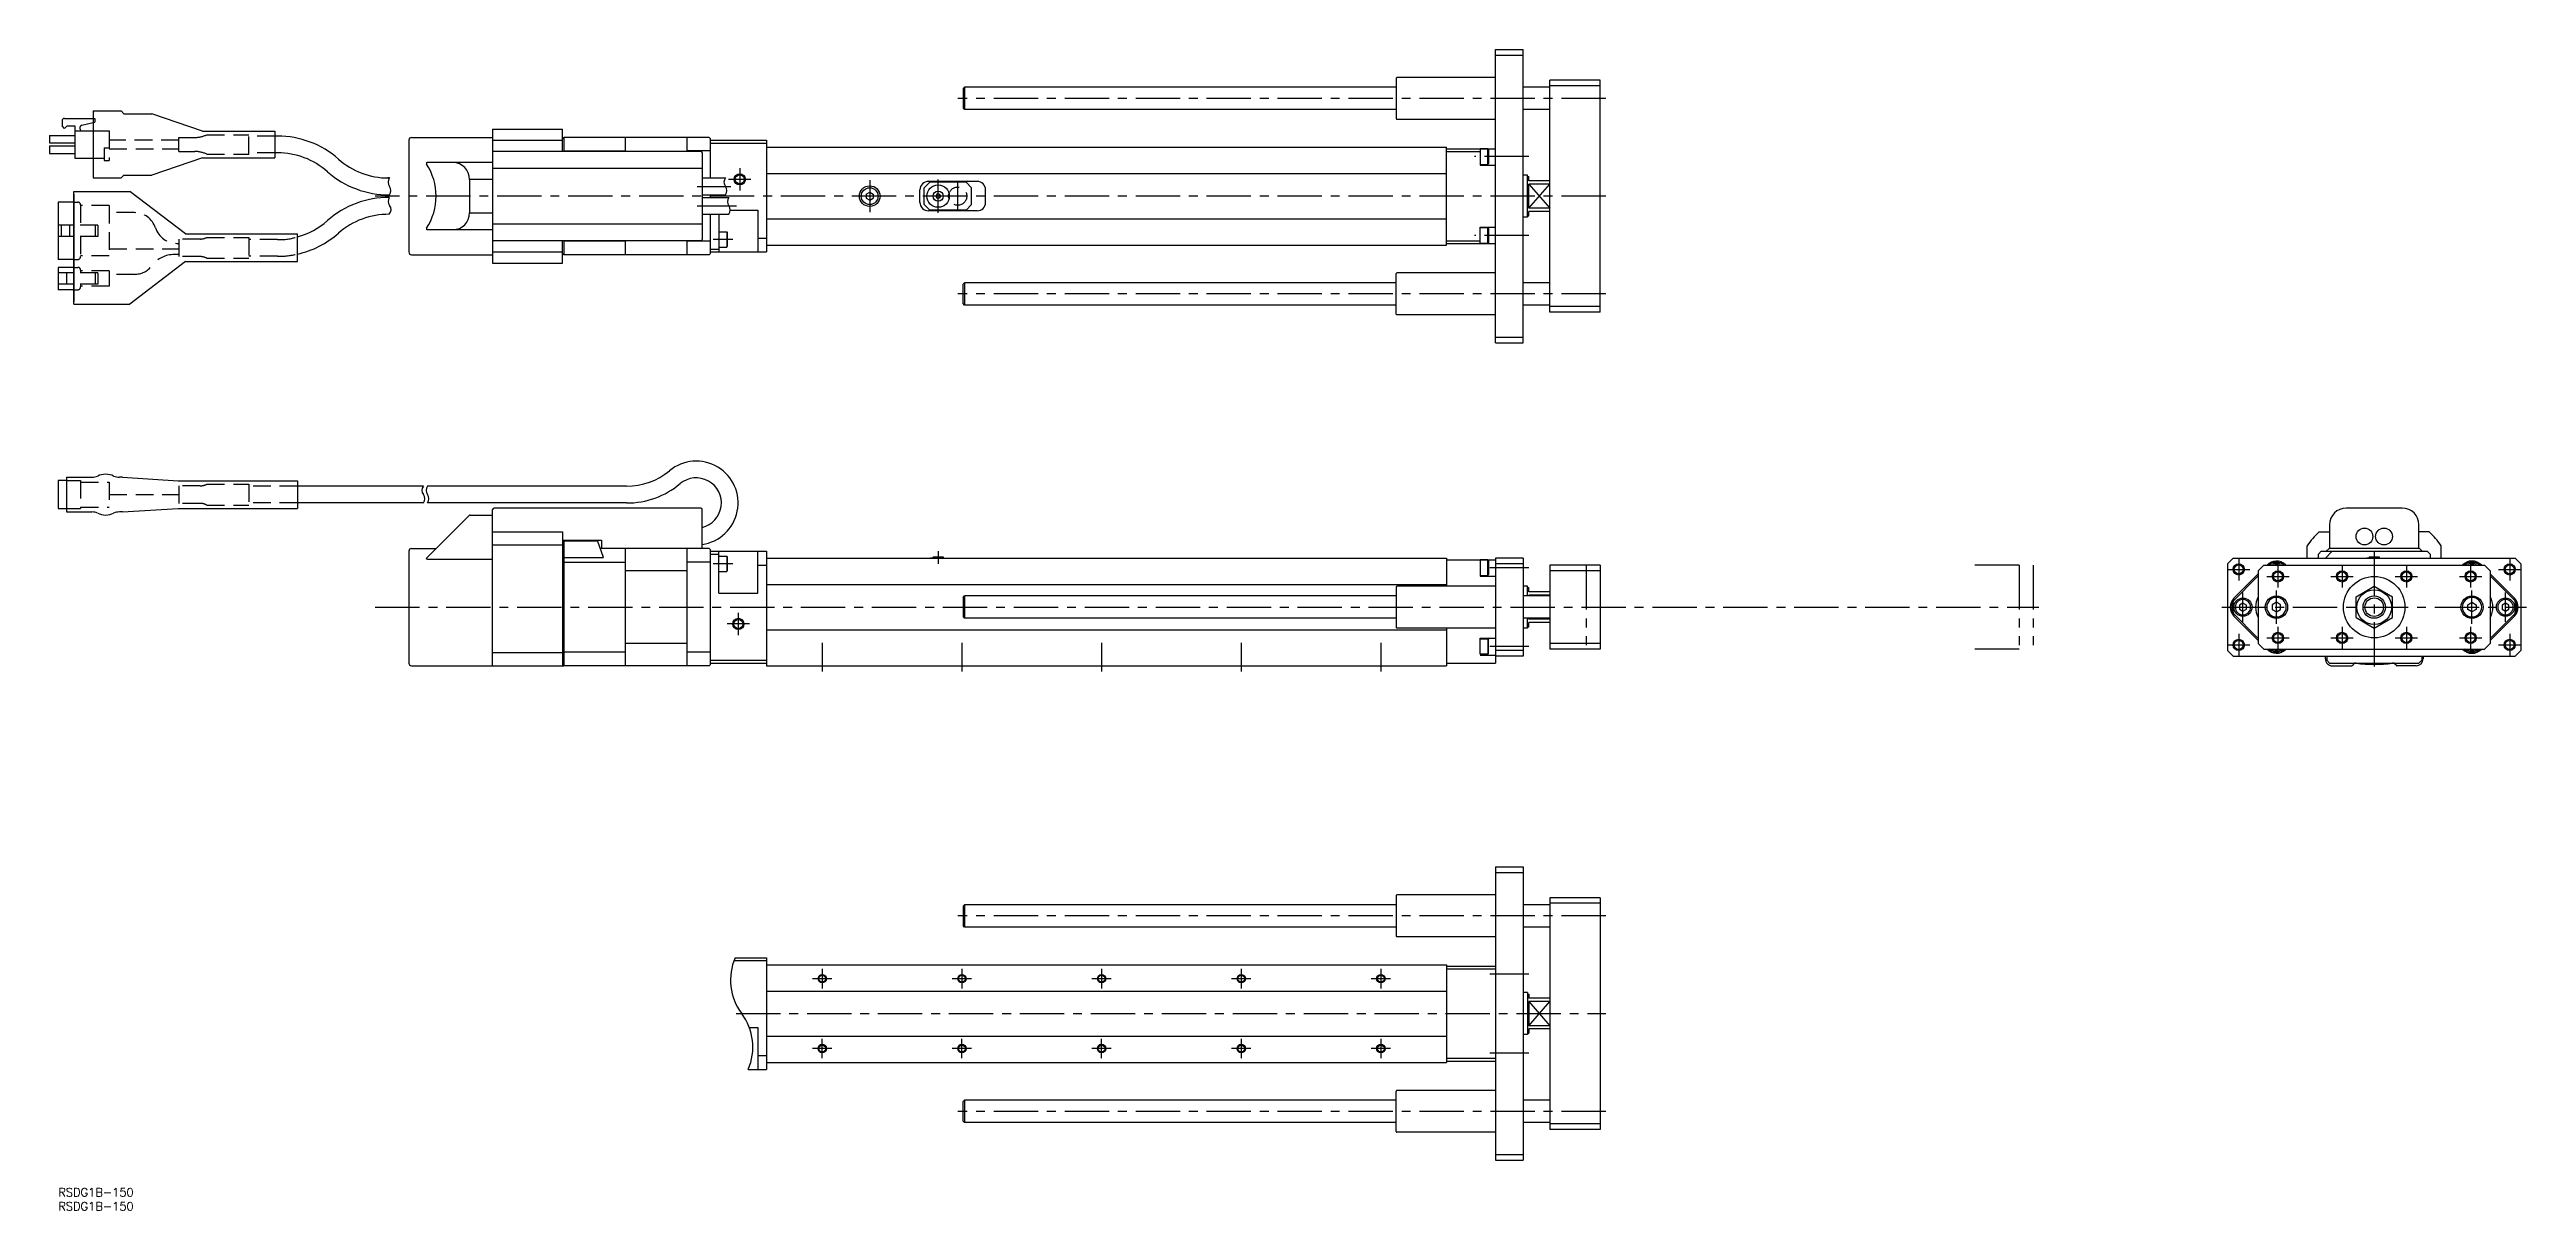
# Model space of a CAD drawing. Extents: x -3 to 884, y -8 to 408.
import ezdxf

# ---------------------------------------------------------------- set-up
doc = ezdxf.new("R2010")
doc.units = 0
doc.header["$LTSCALE"] = 0.5
for name, pattern in [('CENTER', [50.8, 31.75, -6.35, 6.35, -6.35]), ('DASHED', [19.05, 12.7, -6.35]), ('PHANTOM', [63.5, 31.75, -6.35, 6.35, -6.35, 6.35, -6.35])]:
    doc.linetypes.add(name, pattern=pattern)
for name, color, linetype in [('MSM_CENTER', 1, 'CENTER'), ('MSM_CONTINUOUS', 7, 'CONTINUOUS'), ('MSM_DASHED', 4, 'DASHED'), ('MSM_IMAGINARY', 6, 'PHANTOM'), ('MSM_NARROW', 5, 'CONTINUOUS'), ('MSM_PART_NUMBER', 7, 'CONTINUOUS')]:
    doc.layers.add(name, color=color, linetype=linetype)
doc.styles.get("Standard").update_dxf_attribs({"font": 'txt.shx', "height": 3, "bigfont": 'bigfont.shx'})

# ---------------------------------------------------------------- blocks, each defined once
blk = doc.blocks.new('*U2')
at = {"layer": 'MSM_PART_NUMBER'}
blk.add_text('RSDG1B-150', height=3, dxfattribs=at).set_placement((0, -3))
blk = doc.blocks.new('*U3')
at = {"layer": 'MSM_PART_NUMBER'}
blk.add_text('RSDG1B-150', height=3, dxfattribs=at).set_placement((0, -8))

msp = doc.modelspace()

# ---------------------------------------------------------------- linework, layer by layer
at = {"layer": 'MSM_CENTER'}
for p, q in [((553.99, 390.22), (321.99, 390.22)), ((243.99, 365.22), (243.99, 357.22)), ((526.49, 369.36), (506.99, 369.36)), ((553.99, 355.22), (113.49, 355.22)), ((228.69, 358.72), (240.83, 358.72)), ((247.99, 361.22), (239.99, 361.22)), ((290.49, 360.92), (290.49, 349.52)), ((314.99, 349.22), (314.99, 361.22)), ((321.99, 349.97), (321.99, 360.47)), ((228.69, 351.72), (242.86, 351.72)), ((241.49, 339.72), (234.49, 339.72)), ((526.49, 341.08), (506.99, 341.08)), ((553.99, 320.22), (321.99, 320.22)), ((241.49, 223.54), (234.49, 223.54)), ((314.99, 228.04), (314.99, 223.54)), ((526.49, 222.18), (512.49, 222.18)), ((780.62, 225.54), (780.62, 217.54)), ((794.62, 223.04), (794.62, 215.04)), ((817.62, 223.04), (817.62, 215.04)), ((829.12, 228.04), (829.12, 185.04)), ((840.62, 223.04), (840.62, 215.04)), ((863.62, 223.04), (863.62, 215.04)), ((877.62, 225.54), (877.62, 217.54)), ((776.62, 221.54), (784.62, 221.54)), ((782.12, 202.79), (782.12, 213.29)), ((790.62, 219.04), (798.62, 219.04)), ((794.12, 202.04), (794.12, 214.04)), ((813.62, 219.04), (821.62, 219.04)), ((836.62, 219.04), (844.62, 219.04)), ((859.62, 219.04), (867.62, 219.04)), ((861.62, 219.04), (865.62, 219.04)), ((863.62, 221.04), (863.62, 217.04)), ((864.12, 202.04), (864.12, 214.04)), ((873.62, 221.54), (881.62, 221.54)), ((876.12, 202.79), (876.12, 213.29)), ((113.49, 208.04), (708.99, 208.04)), ((243.49, 198.04), (243.49, 206.04)), ((774.62, 208.04), (883.62, 208.04)), ((247.49, 202.04), (239.49, 202.04)), ((273.49, 195.25), (273.49, 185.04)), ((323.49, 195.25), (323.49, 185.04)), ((373.49, 195.25), (373.49, 185.04)), ((423.49, 195.25), (423.49, 185.04)), ((473.49, 195.25), (473.49, 185.04)), ((780.62, 198.54), (780.62, 190.54)), ((790.62, 197.04), (798.62, 197.04)), ((794.62, 201.04), (794.62, 193.04)), ((813.62, 197.04), (821.62, 197.04)), ((817.62, 201.04), (817.62, 193.04)), ((836.62, 197.04), (844.62, 197.04)), ((840.62, 201.04), (840.62, 193.04)), ((859.62, 197.04), (867.62, 197.04)), ((863.62, 201.04), (863.62, 193.04)), ((877.62, 198.54), (877.62, 190.54)), ((526.49, 193.9), (512.49, 193.9)), ((776.62, 194.54), (784.62, 194.54)), ((873.62, 194.54), (881.62, 194.54)), ((553.99, 97.5), (321.99, 97.5)), ((276.99, 75), (269.99, 75)), ((273.49, 78.5), (273.49, 71.5)), ((326.99, 75), (319.99, 75)), ((323.49, 78.5), (323.49, 71.5)), ((376.99, 75), (369.99, 75)), ((373.49, 78.5), (373.49, 71.5)), ((426.99, 75), (419.99, 75)), ((423.49, 78.5), (423.49, 71.5)), ((476.99, 75), (469.99, 75)), ((473.49, 78.5), (473.49, 71.5)), ((526.49, 76.64), (512.49, 76.64)), ((242.66, 62.5), (553.99, 62.5)), ((273.49, 46.5), (273.49, 53.5)), ((323.49, 46.5), (323.49, 53.5)), ((373.49, 46.5), (373.49, 53.5)), ((423.49, 53.5), (423.49, 46.5)), ((473.49, 53.5), (473.49, 46.5)), ((276.99, 50), (269.99, 50)), ((326.99, 50), (319.99, 50)), ((376.99, 50), (369.99, 50)), ((426.99, 50), (419.99, 50)), ((476.99, 50), (469.99, 50)), ((526.49, 48.36), (512.49, 48.36)), ((553.99, 27.5), (321.99, 27.5))]:
    msp.add_line(p, q, dxfattribs=at)
at = {"layer": 'MSM_CONTINUOUS'}
for p, q in [((514.49, 302.72), (514.49, 407.72)), ((514.49, 407.72), (524.49, 407.72)), ((514.49, 407.72), (524.49, 407.72)), ((514.49, 405.72), (524.49, 405.72)), ((524.49, 302.72), (524.49, 407.72)), ((324.49, 394.22), (323.99, 393.72)), ((323.99, 393.72), (323.99, 386.72)), ((478.99, 394.22), (324.49, 394.22)), ((324.49, 394.22), (324.49, 386.22)), ((478.99, 397.47), (478.99, 382.97)), ((514.49, 397.72), (479.24, 397.72)), ((533.99, 394.22), (524.49, 394.22)), ((533.99, 313.72), (533.99, 396.72)), ((551.99, 396.72), (533.99, 396.72)), ((551.99, 394.72), (533.99, 394.72)), ((551.99, 313.72), (551.99, 396.72)), ((1.37, 382.18), (1.37, 380.38)), ((2.27, 383.08), (12.5, 383.08)), ((8.43, 380.58), (12.5, 381.62)), ((12.5, 385.72), (12.5, 361.72)), ((12.5, 385.72), (22.5, 385.72)), ((23.5, 384.72), (22.5, 385.72)), ((23.5, 384.72), (33.5, 384.72)), ((51.65, 378.52), (33.5, 384.72)), ((323.99, 386.72), (324.49, 386.22)), ((478.99, 386.22), (324.49, 386.22)), ((514.49, 382.72), (479.24, 382.72)), ((533.99, 386.22), (524.49, 386.22)), ((-3.13, 376.96), (5.87, 376.96)), ((-3.13, 376.96), (-3.13, 374.26)), ((-3.13, 374.26), (5.87, 374.26)), ((-3.13, 373.18), (5.87, 373.18)), ((-3.13, 373.18), (-3.13, 370.48)), ((2.27, 379.48), (1.37, 380.38)), ((2.27, 379.48), (3.17, 380.38)), ((3.17, 380.38), (5.87, 380.38)), ((5.87, 380.38), (5.87, 368.86)), ((5.87, 378.58), (12.5, 378.58)), ((51.65, 378.52), (77.5, 378.52)), ((77.5, 378.52), (77.5, 368.92)), ((78.51, 376.72), (77.5, 376.72)), ((125.49, 375.22), (125.49, 335.22)), ((126.49, 376.22), (155.49, 376.22)), ((155.49, 379.22), (180.49, 379.22)), ((155.49, 379.22), (155.49, 331.22)), ((155.49, 375.22), (180.49, 375.22)), ((180.49, 371.22), (180.49, 379.22)), ((180.99, 376.22), (180.49, 375.72)), ((180.99, 376.22), (180.99, 371.22)), ((232.99, 376.22), (180.99, 376.22)), ((202.99, 376.22), (202.99, 371.22)), ((224.99, 376.22), (224.99, 371.22)), ((232.99, 376.22), (233.49, 375.72)), ((233.49, 361.72), (233.49, 375.72)), ((233.49, 375.22), (253.49, 375.22)), ((233.49, 374.22), (253.49, 374.22)), ((253.49, 375.22), (253.49, 335.22)), ((253.49, 372.72), (496.99, 372.72)), ((496.99, 337.72), (496.99, 372.72)), ((-3.13, 370.48), (5.87, 370.48)), ((5.87, 368.86), (12.5, 368.86)), ((51.65, 368.92), (33.5, 362.72)), ((51.65, 368.92), (77.5, 368.92)), ((78.51, 370.72), (77.5, 370.72)), ((155.49, 367.22), (132.19, 367.22)), ((229.99, 371.22), (155.49, 371.22)), ((155.49, 365.22), (230.49, 365.22)), ((180.99, 371.39), (202.99, 371.39)), ((233.49, 371.39), (224.99, 371.39)), ((230.49, 370.72), (230.49, 339.72)), ((496.99, 372.22), (514.49, 372.22)), ((496.99, 371.22), (508.99, 371.22)), ((508.99, 372.22), (508.99, 366.32)), ((511.79, 372.11), (508.99, 372.11)), ((508.99, 366.61), (511.79, 366.61)), ((508.99, 366.32), (514.49, 366.32)), ((511.79, 372.11), (511.99, 371.77)), ((511.79, 366.61), (511.79, 372.11)), ((511.79, 366.61), (511.99, 366.96)), ((511.99, 371.77), (511.99, 366.96)), ((5.6, 316.52), (5.6, 356.92)), ((5.6, 356.92), (25.6, 356.92)), ((5.6, 355.92), (5.6, 317.52)), ((12.5, 361.72), (22.5, 361.72)), ((23.5, 362.72), (22.5, 361.72)), ((23.5, 362.72), (33.5, 362.72)), ((45.6, 341.67), (25.6, 356.92)), ((118.57, 361.72), (117.99, 361.72)), ((118.23, 354.72), (118.2, 354.72)), ((147.26, 361.22), (147.26, 349.22)), ((155.49, 361.22), (147.26, 361.22)), ((230.69, 361.72), (238.83, 361.72)), ((230.69, 355.72), (238.83, 355.72)), ((230.69, 354.72), (240.05, 354.72)), ((233.49, 354.72), (233.49, 355.72)), ((253.49, 363.3), (496.99, 363.3)), ((289.24, 355.94), (290.49, 356.67)), ((289.24, 355.94), (289.24, 354.5)), ((290.49, 356.67), (291.74, 355.94)), ((291.74, 355.94), (291.74, 354.5)), ((308.49, 352.97), (308.49, 357.47)), ((311.99, 360.22), (309.99, 358.22)), ((309.99, 352.22), (309.99, 358.22)), ((328.99, 360.47), (311.49, 360.47)), ((324.99, 360.22), (311.99, 360.22)), ((314.55, 355.97), (314.12, 355.22)), ((314.12, 355.22), (314.55, 354.47)), ((315.42, 355.97), (314.55, 355.97)), ((315.42, 355.97), (315.85, 355.22)), ((315.85, 355.22), (315.42, 354.47)), ((326.99, 358.22), (324.99, 360.22)), ((326.99, 352.22), (326.99, 358.22)), ((331.99, 352.97), (331.99, 357.47)), ((525.99, 362.72), (524.49, 362.72)), ((525.99, 347.72), (525.99, 362.72)), ((525.99, 362.22), (526.49, 362.22)), ((526.49, 360.72), (526.49, 362.22)), ((533.99, 360.72), (526.49, 360.72)), ((533.99, 359.55), (526.49, 359.55)), ((526.49, 350.89), (526.49, 359.55)), ((0, 353.07), (0, 332.57)), ((5.6, 353.07), (0, 353.07)), ((118.18, 348.72), (118.2, 348.72)), ((147.26, 349.22), (155.49, 349.22)), ((230.69, 348.72), (240.05, 348.72)), ((233.49, 334.72), (233.49, 348.72)), ((236.49, 348.72), (236.49, 335.22)), ((240.55, 350.22), (250.49, 350.22)), ((250.49, 350.22), (250.49, 335.22)), ((253.49, 347.14), (496.99, 347.14)), ((289.24, 354.5), (290.49, 353.78)), ((290.49, 353.78), (291.74, 354.5)), ((309.99, 352.22), (311.99, 350.22)), ((328.99, 349.97), (311.49, 349.97)), ((324.99, 350.22), (311.99, 350.22)), ((315.42, 354.47), (314.55, 354.47)), ((326.99, 352.22), (324.99, 350.22)), ((525.99, 347.72), (524.49, 347.72)), ((525.99, 348.22), (526.49, 348.22)), ((533.99, 350.89), (526.49, 350.89)), ((533.99, 349.72), (526.49, 349.72)), ((526.49, 348.22), (526.49, 349.72)), ((5.6, 344.82), (0, 344.82)), ((5.6, 340.82), (0, 340.82)), ((1, 344.82), (1, 340.82)), ((4, 344.82), (4, 340.82)), ((45.6, 341.67), (85.6, 341.67)), ((85.6, 331.77), (85.6, 341.67)), ((132.19, 343.22), (155.49, 343.22)), ((230.49, 345.22), (155.49, 345.22)), ((229.99, 339.22), (155.49, 339.22)), ((180.49, 331.22), (180.49, 339.22)), ((180.99, 339.22), (180.99, 334.22)), ((202.99, 339.06), (180.99, 339.06)), ((202.99, 339.22), (202.99, 334.22)), ((224.99, 339.22), (224.99, 334.22)), ((233.49, 339.06), (224.99, 339.06)), ((236.49, 342.47), (239.29, 342.47)), ((236.49, 336.97), (239.29, 336.97)), ((239.29, 342.47), (239.29, 336.97)), ((239.49, 342.27), (239.29, 342.47)), ((239.49, 337.17), (239.29, 336.97)), ((239.49, 342.27), (239.49, 337.17)), ((250.49, 340.22), (253.49, 340.22)), ((253.49, 337.72), (496.99, 337.72)), ((496.99, 339.22), (508.99, 339.22)), ((496.99, 338.22), (514.49, 338.22)), ((508.99, 338.22), (508.99, 344.12)), ((508.99, 344.12), (514.49, 344.12)), ((511.79, 343.83), (508.99, 343.83)), ((508.99, 338.33), (511.79, 338.33)), ((511.79, 343.83), (511.99, 343.48)), ((511.79, 338.33), (511.79, 343.83)), ((511.79, 338.33), (511.99, 338.68)), ((511.99, 343.48), (511.99, 338.68)), ((5.6, 332.57), (0, 332.57)), ((5.6, 329.72), (0, 329.72)), ((0, 329.72), (0, 321.72)), ((45.6, 331.77), (25.6, 316.52)), ((45.6, 331.77), (85.6, 331.77)), ((126.49, 334.22), (155.49, 334.22)), ((155.49, 335.22), (180.49, 335.22)), ((155.49, 331.22), (180.49, 331.22)), ((180.49, 334.72), (180.99, 334.22)), ((232.99, 334.22), (180.99, 334.22)), ((232.99, 334.22), (233.49, 334.72)), ((233.49, 336.22), (236.49, 336.22)), ((233.49, 335.22), (253.49, 335.22)), ((5.6, 327.72), (0, 327.72)), ((5.6, 323.72), (0, 323.72)), ((5.6, 321.72), (0, 321.72)), ((3, 327.72), (3, 323.72)), ((323.99, 323.72), (324.49, 324.22)), ((323.99, 316.72), (323.99, 323.72)), ((478.99, 324.22), (324.49, 324.22)), ((324.49, 324.22), (324.49, 316.22)), ((478.99, 312.97), (478.99, 327.47)), ((514.49, 327.72), (479.24, 327.72)), ((533.99, 324.22), (524.49, 324.22)), ((5.6, 316.52), (25.6, 316.52)), ((324.49, 316.22), (323.99, 316.72)), ((478.99, 316.22), (324.49, 316.22)), ((514.49, 312.72), (479.24, 312.72)), ((533.99, 316.22), (524.49, 316.22)), ((551.99, 315.72), (533.99, 315.72)), ((551.99, 313.72), (533.99, 313.72)), ((514.49, 304.72), (524.49, 304.72)), ((514.49, 302.72), (524.49, 302.72)), ((0, 253.34), (0, 243.34)), ((2.96, 253.34), (0, 253.34)), ((2.96, 254.54), (2.96, 242.14)), ((2.96, 254.54), (12.05, 254.54)), ((22.96, 254.54), (21.87, 254.54)), ((22.96, 254.54), (42.96, 253.29)), ((42.96, 253.29), (85.6, 253.29)), ((85.6, 253.29), (85.6, 243.39)), ((130.7, 251.34), (85.6, 251.34)), ((203.47, 251.34), (132.14, 251.34)), ((0, 243.34), (2.96, 243.34)), ((2.96, 242.14), (12.05, 242.14)), ((22.96, 242.14), (21.87, 242.14)), ((22.96, 242.14), (42.96, 243.39)), ((42.96, 243.39), (85.6, 243.39)), ((130.7, 245.34), (85.6, 245.34)), ((147.11, 240.9), (131.82, 225.61)), ((203.47, 245.34), (132.14, 245.34)), ((147.46, 241.04), (155.49, 241.04)), ((155.49, 187.04), (155.49, 243.04)), ((229.99, 243.54), (155.99, 243.54)), ((230.49, 229.54), (230.49, 243.04)), ((839.12, 243.54), (819.12, 243.54)), ((155.49, 235.04), (180.49, 235.04)), ((180.49, 235.04), (180.49, 187.04)), ((180.49, 232.04), (194.49, 232.04)), ((180.99, 231.84), (180.49, 231.34)), ((180.99, 231.84), (180.99, 187.04)), ((180.99, 231.84), (192.64, 231.84)), ((195.16, 225.88), (193.11, 231.51)), ((194.49, 232.04), (194.49, 229.04)), ((809.42, 235.04), (813.12, 235.04)), ((813.12, 237.54), (813.12, 229.04)), ((845.12, 229.04), (845.12, 237.54)), ((848.83, 235.04), (845.12, 235.04)), ((125.49, 228.04), (125.49, 188.04)), ((126.49, 229.04), (135.25, 229.04)), ((132.19, 225.28), (155.49, 225.28)), ((155.49, 230.32), (180.49, 230.32)), ((180.49, 225.88), (195.16, 225.88)), ((180.99, 224.2), (202.99, 224.2)), ((232.99, 229.04), (194.01, 229.04)), ((202.99, 229.04), (202.99, 187.04)), ((224.99, 229.04), (224.99, 187.04)), ((233.49, 224.2), (224.99, 224.2)), ((232.99, 229.04), (233.49, 228.54)), ((233.49, 187.54), (233.49, 228.54)), ((233.49, 228.04), (253.49, 228.04)), ((233.49, 227.04), (236.49, 227.04)), ((236.49, 213.04), (236.49, 228.04)), ((236.49, 226.29), (239.29, 226.29)), ((239.29, 226.29), (239.29, 220.79)), ((239.49, 226.09), (239.29, 226.29)), ((239.49, 226.09), (239.49, 220.99)), ((250.49, 213.04), (250.49, 228.04)), ((250.49, 223.04), (253.49, 223.04)), ((253.49, 228.04), (253.49, 187.04)), ((253.49, 225.54), (314.99, 225.54)), ((313.19, 225.64), (312.31, 225.54)), ((313.19, 226.04), (316.79, 226.04)), ((313.19, 226.04), (313.19, 225.64)), ((313.19, 225.64), (316.79, 225.64)), ((314.99, 225.54), (496.99, 225.54)), ((316.79, 226.04), (316.79, 225.64)), ((316.79, 225.64), (317.67, 225.54)), ((496.99, 225.54), (496.99, 215.54)), ((496.99, 225.04), (514.49, 225.04)), ((508.99, 225.04), (508.99, 219.14)), ((511.79, 224.93), (508.99, 224.93)), ((511.79, 219.43), (511.79, 224.93)), ((511.99, 224.59), (511.79, 224.93)), ((511.99, 224.59), (511.99, 219.78)), ((514.49, 225.54), (514.49, 188.04)), ((524.49, 225.54), (514.49, 225.54)), ((524.49, 223.54), (514.49, 223.54)), ((524.49, 225.54), (524.49, 190.54)), ((533.99, 223.04), (533.99, 193.04)), ((551.99, 223.04), (533.99, 223.04)), ((551.99, 223.04), (551.99, 193.04)), ((778.62, 225.54), (776.62, 223.54)), ((776.62, 223.54), (776.62, 192.54)), ((778.62, 225.54), (879.62, 225.54)), ((787.62, 221.04), (789.62, 223.04)), ((789.62, 223.04), (868.62, 223.04)), ((791.45, 223.04), (792.35, 223.94)), ((796.8, 223.04), (795.9, 223.94)), ((797.31, 223.24), (797.51, 223.04)), ((805.12, 225.54), (805.12, 230.02)), ((809.12, 227.04), (810.12, 228.04)), ((809.12, 225.54), (809.12, 227.04)), ((810.12, 228.04), (848.12, 228.04)), ((811.62, 225.54), (814.12, 228.04)), ((812.96, 229.04), (811.96, 228.04)), ((845.28, 229.04), (812.96, 229.04)), ((827.32, 225.64), (826.45, 225.54)), ((827.32, 226.04), (827.32, 225.64)), ((827.32, 226.04), (830.92, 226.04)), ((827.32, 225.64), (830.92, 225.64)), ((830.92, 226.04), (830.92, 225.64)), ((830.92, 225.64), (831.72, 225.55)), ((846.28, 228.04), (845.28, 229.04)), ((848.12, 228.04), (849.12, 227.04)), ((849.12, 227.04), (849.12, 225.54)), ((853.12, 225.54), (853.12, 230.02)), ((861.45, 223.04), (862.35, 223.94)), ((866.8, 223.04), (865.9, 223.94)), ((870.62, 221.04), (868.62, 223.04)), ((879.62, 225.54), (881.62, 223.54)), ((881.62, 223.54), (881.62, 192.54)), ((202.99, 221.11), (224.99, 221.11)), ((236.49, 220.79), (239.29, 220.79)), ((236.49, 213.04), (250.49, 213.04)), ((239.49, 220.99), (239.29, 220.79)), ((253.49, 216.12), (496.99, 216.12)), ((478.99, 215.29), (478.99, 200.79)), ((514.49, 215.54), (479.24, 215.54)), ((508.99, 219.43), (511.79, 219.43)), ((508.99, 219.14), (514.49, 219.14)), ((511.79, 219.43), (511.99, 219.78)), ((525.99, 215.54), (524.49, 215.54)), ((525.99, 212.05), (525.99, 215.54)), ((525.99, 215.04), (526.49, 215.04)), ((526.49, 213.54), (526.49, 215.04)), ((533.99, 213.54), (526.49, 213.54)), ((551.99, 221.04), (533.99, 221.04)), ((778.22, 209.82), (787.62, 219.22)), ((778.92, 211.22), (787.62, 219.93)), ((787.62, 221.04), (787.62, 195.04)), ((822.62, 211.79), (829.12, 215.55)), ((829.12, 215.55), (835.62, 211.79)), ((870.62, 221.04), (870.62, 195.04)), ((879.33, 211.22), (870.62, 219.93)), ((880.02, 209.82), (870.62, 219.22)), ((323.99, 211.54), (324.49, 212.04)), ((323.99, 211.54), (323.99, 204.54)), ((324.49, 204.04), (323.99, 204.54)), ((478.99, 212.04), (324.49, 212.04)), ((324.49, 212.04), (324.49, 204.04)), ((478.99, 204.04), (324.49, 204.04)), ((533.99, 212.04), (524.49, 212.04)), ((533.99, 204.04), (524.49, 204.04)), ((525.99, 200.54), (525.99, 204.03)), ((533.99, 212.37), (526.49, 212.37)), ((526.49, 212.08), (526.49, 212.37)), ((526.49, 203.71), (526.49, 204.02)), ((787.62, 196.86), (778.22, 206.27)), ((778.92, 204.86), (787.62, 196.16)), ((782.12, 209.49), (780.87, 208.76)), ((780.87, 208.76), (780.87, 207.32)), ((780.87, 207.32), (782.12, 206.6)), ((783.37, 208.76), (782.12, 209.48)), ((782.12, 206.6), (783.37, 207.32)), ((783.37, 207.32), (783.37, 208.76)), ((794.12, 209.77), (792.62, 208.91)), ((792.62, 208.91), (792.62, 207.18)), ((792.62, 207.18), (794.12, 206.31)), ((795.62, 208.91), (794.12, 209.77)), ((794.12, 206.31), (795.62, 207.18)), ((795.62, 207.18), (795.62, 208.91)), ((822.62, 204.29), (822.62, 211.79)), ((822.62, 204.29), (829.12, 200.54)), ((829.12, 200.54), (835.62, 204.29)), ((835.62, 204.29), (835.62, 211.79)), ((862.62, 208.91), (864.12, 209.77)), ((862.62, 207.18), (862.62, 208.91)), ((864.12, 206.31), (862.62, 207.18)), ((864.12, 209.77), (865.62, 208.91)), ((865.62, 207.18), (864.12, 206.31)), ((865.62, 208.91), (865.62, 207.18)), ((870.62, 196.86), (880.02, 206.27)), ((879.33, 204.86), (870.62, 196.16)), ((876.12, 209.49), (874.87, 208.76)), ((874.87, 208.76), (874.87, 207.32)), ((874.87, 207.32), (876.12, 206.6)), ((877.37, 208.76), (876.12, 209.48)), ((876.12, 206.6), (877.37, 207.32)), ((877.37, 207.32), (877.37, 208.76)), ((253.49, 199.96), (496.99, 199.96)), ((514.49, 200.54), (479.24, 200.54)), ((496.99, 200.54), (496.99, 187.04)), ((508.99, 191.15), (508.99, 196.9)), ((508.99, 196.9), (514.49, 196.9)), ((508.99, 196.65), (511.79, 196.65)), ((511.79, 196.65), (511.99, 196.3)), ((511.79, 196.65), (511.79, 191.15)), ((511.99, 191.5), (511.99, 196.3)), ((525.99, 200.54), (524.49, 200.54)), ((525.99, 201.04), (526.49, 201.04)), ((533.99, 203.71), (526.49, 203.71)), ((533.99, 202.54), (526.49, 202.54)), ((526.49, 201.04), (526.49, 202.54)), ((126.49, 187.04), (180.99, 187.04)), ((155.49, 191.76), (180.49, 191.76)), ((180.49, 187.54), (180.99, 187.04)), ((202.99, 191.88), (180.99, 191.88)), ((232.99, 187.04), (180.99, 187.04)), ((224.99, 194.98), (202.99, 194.98)), ((233.49, 191.88), (224.99, 191.88)), ((232.99, 187.04), (233.49, 187.54)), ((233.49, 189.04), (253.49, 189.04)), ((233.49, 188.04), (253.49, 188.04)), ((253.49, 187.04), (496.99, 187.04)), ((496.99, 188.04), (514.49, 188.04)), ((511.79, 191.15), (508.99, 191.15)), ((508.99, 190.9), (514.49, 190.9)), ((511.99, 191.5), (511.79, 191.15)), ((524.49, 192.54), (514.49, 192.54)), ((524.49, 190.54), (514.49, 190.54)), ((551.99, 195.04), (533.99, 195.04)), ((551.99, 193.04), (533.99, 193.04)), ((778.62, 190.54), (776.62, 192.54)), ((778.62, 190.54), (879.62, 190.54)), ((789.62, 193.04), (787.62, 195.04)), ((789.62, 193.04), (868.62, 193.04)), ((792.35, 192.14), (791.45, 193.04)), ((795.9, 192.14), (796.8, 193.04)), ((797.31, 192.84), (797.51, 193.04)), ((811.62, 189.54), (811.62, 190.54)), ((812.12, 190.54), (812.12, 189.04)), ((812.12, 189.04), (813.12, 188.04)), ((813.12, 188.04), (845.12, 188.04)), ((814.12, 187.04), (821.04, 187.04)), ((821.18, 187.1), (821.77, 187.68)), ((837.06, 187.1), (836.48, 187.68)), ((844.12, 187.04), (837.21, 187.04)), ((846.12, 189.04), (845.12, 188.04)), ((846.12, 190.54), (846.12, 189.04)), ((846.62, 190.54), (846.62, 189.54)), ((862.35, 192.14), (861.45, 193.04)), ((865.9, 192.14), (866.8, 193.04)), ((868.62, 193.04), (870.62, 195.04)), ((879.62, 190.54), (881.62, 192.54)), ((514.49, 115), (514.49, 10)), ((514.49, 115), (524.49, 115)), ((514.49, 113), (524.49, 113)), ((524.49, 115), (524.49, 10)), ((323.99, 101), (324.49, 101.5)), ((323.99, 101), (323.99, 94)), ((478.99, 101.5), (324.49, 101.5)), ((324.49, 101.5), (324.49, 93.5)), ((478.99, 104.75), (478.99, 90.25)), ((514.49, 105), (479.24, 105)), ((533.99, 101.5), (524.49, 101.5)), ((533.99, 104), (533.99, 21)), ((551.99, 104), (533.99, 104)), ((551.99, 102), (533.99, 102)), ((551.99, 104), (551.99, 21)), ((324.49, 93.5), (323.99, 94)), ((478.99, 93.5), (324.49, 93.5)), ((514.49, 90), (479.24, 90)), ((533.99, 93.5), (524.49, 93.5)), ((241.93, 81.5), (253.49, 81.5)), ((242.33, 82.5), (253.49, 82.5)), ((253.49, 82.5), (253.49, 42.5)), ((253.49, 80), (496.99, 80)), ((496.99, 80), (496.99, 45)), ((496.99, 79.5), (514.49, 79.5)), ((496.99, 78.5), (514.49, 78.5)), ((253.49, 70.58), (496.99, 70.58)), ((525.99, 70), (524.49, 70)), ((525.99, 70), (525.99, 55)), ((525.99, 69.5), (526.49, 69.5)), ((526.49, 69.5), (526.49, 68)), ((533.99, 68), (526.49, 68)), ((533.99, 66.83), (526.49, 66.83)), ((526.49, 66.83), (526.49, 58.17)), ((247.4, 57.5), (250.49, 57.5)), ((250.49, 57.5), (250.49, 42.5)), ((253.49, 54.42), (496.99, 54.42)), ((525.99, 55), (524.49, 55)), ((525.99, 55.5), (526.49, 55.5)), ((533.99, 58.17), (526.49, 58.17)), ((533.99, 57), (526.49, 57)), ((526.49, 57), (526.49, 55.5)), ((250.49, 47.5), (253.49, 47.5)), ((253.49, 45), (496.99, 45)), ((496.99, 46.5), (514.49, 46.5)), ((496.99, 45.5), (514.49, 45.5)), ((246.99, 42.5), (253.49, 42.5)), ((323.99, 31), (324.49, 31.5)), ((323.99, 24), (323.99, 31)), ((478.99, 31.5), (324.49, 31.5)), ((324.49, 31.5), (324.49, 23.5)), ((478.99, 20.25), (478.99, 34.75)), ((514.49, 35), (479.24, 35)), ((533.99, 31.5), (524.49, 31.5)), ((324.49, 23.5), (323.99, 24)), ((478.99, 23.5), (324.49, 23.5)), ((514.49, 20), (479.24, 20)), ((533.99, 23.5), (524.49, 23.5)), ((551.99, 23), (533.99, 23)), ((551.99, 21), (533.99, 21)), ((514.49, 12), (524.49, 12)), ((514.49, 10), (524.49, 10))]:
    msp.add_line(p, q, dxfattribs=at)
for centre, radius in [((243.99, 361.22), 1.62), ((290.49, 355.22), 3.7), ((290.49, 355.22), 3), ((314.99, 355.22), 4), ((314.99, 355.22), 1.8), ((825.62, 233.34), 3), ((832.62, 233.34), 3), ((780.62, 221.54), 1.62), ((877.62, 221.54), 1.62), ((794.62, 219.04), 1.62), ((817.62, 219.04), 1.62), ((829.12, 208.04), 11), ((829.12, 208.04), 6.25), ((840.62, 219.04), 1.62), ((863.62, 219.04), 1.62), ((782.12, 208.04), 3.25), ((794.12, 208.04), 4), ((829.12, 208.04), 4), ((864.12, 208.04), 4), ((876.12, 208.04), 3.25), ((243.49, 202.04), 1.62), ((780.62, 194.54), 1.62), ((794.62, 197.04), 1.62), ((817.62, 197.04), 1.62), ((840.62, 197.04), 1.62), ((863.62, 197.04), 1.62), ((877.62, 194.54), 1.62), ((273.49, 75), 1.23), ((323.49, 75), 1.23), ((373.49, 75), 1.23), ((423.49, 75), 1.23), ((473.49, 75), 1.23), ((273.49, 50), 1.23), ((323.49, 50), 1.23), ((373.49, 50), 1.23), ((423.49, 50), 1.23), ((473.49, 50), 1.23)]:
    msp.add_circle(centre, radius, dxfattribs=at)
for centre, radius, start, end in [((479.37, 397.34), 0.4, 108.7702, 161.22705), ((2.27, 382.18), 0.9, 89.99998, 179.99996), ((479.37, 383.1), 0.4, 198.773, 251.22986), ((8.68, 379.6), 1.01, 104.38142, 270), ((78.51, 343.72), 33, 48.59038, 90), ((126.49, 375.22), 1, 90, 180), ((78.51, 343.72), 27, 48.59038, 90), ((118.2, 388.72), 33, 228.59038, 270.64192), ((118.2, 388.72), 27, 228.59038, 270), ((132.1, 366.93), 0.343, 167.56011, 217.77341), ((132.01, 366.92), 0.266, 112.12449, 161.53874), ((114.25, 355.22), 21, 326.79618, 33.20382), ((132.17, 366.58), 0.641, 87.98367, 113.82807), ((141.26, 361.22), 6, 0.00092, 90), ((229.99, 370.72), 0.5, 0, 90), ((118.2, 321.72), 33, 89.47767, 131.40962), ((311.49, 357.47), 3, 90, 180.00001), ((328.99, 357.47), 3, 0, 90), ((78.51, 366.72), 27, 285.20706, 311.40962), ((118.2, 321.72), 27, 89.41461, 131.40962), ((141.26, 349.22), 6, 270, 0), ((311.49, 352.97), 3, 179.99999, 270), ((328.99, 352.97), 3, 270, 0), ((78.51, 366.72), 33, 282.39298, 311.40962), ((132.1, 343.51), 0.343, 142.22659, 192.43989), ((132.01, 343.52), 0.266, 198.46126, 247.87551), ((132.17, 343.86), 0.641, 246.17193, 272.01633), ((229.99, 339.72), 0.5, 270, 0), ((126.49, 335.22), 1, 180, 270), ((479.37, 327.34), 0.4, 108.77014, 161.227), ((479.37, 313.1), 0.4, 198.77295, 251.2298), ((228.39, 245.34), 15, 278.04785, 129.71514), ((12.05, 259.34), 4.8, 270, 295.26441), ((16.96, 248.94), 6.7, 64.73559, 115.26441), ((21.87, 259.34), 4.8, 244.73559, 270), ((203.47, 275.34), 24, 270, 309.71514), ((203.47, 275.34), 24, 270, 309.71514), ((203.47, 275.34), 24, 270, 309.71514), ((203.47, 275.34), 30, 270, 309.71514), ((228.39, 245.34), 9, 283.4934, 129.71514), ((12.05, 237.34), 4.8, 64.73559, 90), ((16.96, 247.74), 6.7, 244.73559, 295.26441), ((21.87, 237.34), 4.8, 90, 115.26441), ((147.46, 240.54), 0.5, 90, 135), ((155.99, 243.04), 0.5, 90, 180), ((229.99, 243.04), 0.5, 0, 90), ((819.12, 237.54), 6, 90, 180), ((839.12, 237.54), 6, 360, 90), ((192.64, 231.34), 0.5, 20, 90), ((829.12, 213.83), 28.95, 132.89162, 145.99774), ((829.12, 213.83), 28.95, 34.00226, 47.10838), ((126.49, 228.04), 1, 90, 180), ((131.88, 225.48), 0.134, 140.34179, 232.12927), ((132.05, 225.38), 0.327, 134.42529, 146.18436), ((132.14, 225.93), 0.655, 238.37177, 274.29339), ((229.99, 229.54), 0.5, 270, 0), ((794.12, 220.06), 4.5, 45, 138.54428), ((794.12, 208.04), 15.6, 81.74729, 98.25271), ((794.12, 208.04), 16, 83.62483, 96.37517), ((794.12, 220.04), 3.25, 67.38014, 112.61986), ((864.12, 220.06), 4.5, 41.45572, 138.54428), ((864.12, 208.04), 15.6, 81.74729, 98.25271), ((864.12, 208.04), 16, 83.62483, 96.37517), ((864.12, 220.04), 3.25, 67.38014, 112.61986), ((479.37, 215.16), 0.4, 108.7702, 161.22705), ((782.1, 208.04), 4.5, 135, 225), ((794.12, 208.04), 16, 173.62485, 186.37517), ((794.12, 208.04), 15.6, 171.74731, 188.25271), ((782.12, 208.04), 2.75, 0, 359.99971), ((794.12, 208.04), 7.5, 150.07357, 209.92643), ((794.12, 208.04), 3.5, 0, 359.99971), ((864.12, 208.04), 3.5, 180.00029, 180), ((864.12, 208.04), 7.5, 330.07357, 29.92643), ((876.12, 208.04), 2.75, 0, 359.99971), ((876.14, 208.04), 4.5, 315, 45), ((864.12, 208.04), 15.6, 351.74729, 8.25269), ((864.12, 208.04), 16, 353.62483, 6.37515), ((479.37, 200.92), 0.4, 198.773, 251.22986), ((126.49, 188.04), 1, 180, 270), ((794.12, 196.02), 4.5, 221.45572, 315), ((794.12, 208.04), 15.6, 261.74729, 278.25269), ((794.12, 208.04), 16, 263.62483, 276.37515), ((794.12, 196.04), 3.25, 247.38014, 292.61986), ((814.12, 189.54), 2.5, 179.99999, 270), ((821.04, 187.24), 0.2, 270, 315), ((822.47, 186.98), 1, 82.50737, 135), ((829.12, 237.54), 50, 262.50737, 277.49263), ((835.77, 186.98), 1, 45, 97.49263), ((837.21, 187.24), 0.2, 225, 270), ((844.12, 189.54), 2.5, 270, 0), ((864.12, 196.02), 4.5, 221.45572, 318.54428), ((864.12, 208.04), 15.6, 261.74731, 278.25271), ((864.12, 208.04), 16, 263.62485, 276.37517), ((864.12, 196.04), 3.25, 247.38014, 292.61986), ((479.37, 104.62), 0.4, 108.7702, 161.22705), ((479.37, 90.38), 0.4, 198.773, 251.22986), ((479.37, 34.62), 0.4, 108.77014, 161.227), ((479.37, 20.38), 0.4, 198.77295, 251.2298)]:
    msp.add_arc(centre, radius, start, end, dxfattribs=at)
at = {"layer": 'MSM_DASHED'}
for p, q in [((12.5, 383.08), (13.07, 383.08)), ((12.5, 381.62), (13.07, 381.77)), ((13.07, 383.08), (13.07, 381.77)), ((12.5, 378.58), (18.2, 378.58)), ((16.4, 372.46), (16.4, 367.96)), ((16.4, 372.46), (18.2, 372.46)), ((18.2, 378.58), (18.2, 367.96)), ((43.2, 375.22), (18.2, 375.22)), ((43.2, 376.22), (48.84, 376.22)), ((43.2, 371.22), (43.2, 376.22)), ((53.2, 377.22), (68.2, 377.22)), ((68.2, 370.22), (68.2, 377.22)), ((77.5, 376.72), (68.2, 376.72)), ((12.5, 368.86), (16.4, 368.86)), ((16.4, 367.96), (18.2, 367.96)), ((18.2, 372.22), (43.2, 372.22)), ((43.2, 371.22), (48.84, 371.22)), ((53.2, 370.22), (68.2, 370.22)), ((77.5, 370.72), (68.2, 370.72)), ((5.6, 353.07), (7, 353.07)), ((8, 352.07), (8, 344.82)), ((18.2, 351.82), (8, 351.82)), ((18.2, 351.82), (18.2, 333.82)), ((27.23, 349.32), (18.2, 349.32)), ((27.23, 349.32), (26.7, 349.32)), ((14.2, 344.82), (5.6, 344.82)), ((14.2, 340.82), (5.6, 340.82)), ((8, 340.82), (8, 333.57)), ((13.2, 344.82), (13.2, 340.82)), ((14.2, 344.82), (14.2, 340.82)), ((42.43, 338.32), (43.2, 338.32)), ((50.83, 339.87), (43.2, 339.87)), ((43.2, 339.87), (43.2, 333.57)), ((53.2, 340.47), (68.2, 340.47)), ((68.2, 340.47), (68.2, 332.97)), ((78.51, 339.72), (68.2, 339.72)), ((5.6, 332.57), (7, 332.57)), ((5.6, 329.72), (7, 329.72)), ((18.2, 333.82), (8, 333.82)), ((8, 328.72), (8, 327.72)), ((18.2, 328.47), (8, 328.47)), ((18.2, 336.32), (43.2, 336.32)), ((18.2, 328.47), (18.2, 322.97)), ((43.2, 334.32), (41.55, 334.32)), ((50.83, 333.57), (43.2, 333.57)), ((53.2, 332.97), (68.2, 332.97)), ((78.51, 333.72), (68.2, 333.72)), ((14.2, 327.72), (5.6, 327.72)), ((14.2, 323.72), (5.6, 323.72)), ((5.6, 321.72), (7, 321.72)), ((8, 323.72), (8, 322.72)), ((18.2, 322.97), (8, 322.97)), ((13.2, 327.72), (13.2, 323.72)), ((14.2, 327.72), (14.2, 323.72)), ((27.23, 327.22), (18.2, 327.22)), ((27.23, 327.22), (26.7, 327.22)), ((2.96, 253.34), (8, 253.34)), ((8, 253.34), (8, 243.34)), ((8, 252.84), (18.2, 252.84)), ((18.2, 252.84), (18.2, 243.84)), ((18.2, 248.34), (43.2, 248.34)), ((50.83, 251.49), (43.2, 251.49)), ((43.2, 251.49), (43.2, 245.19)), ((53.2, 252.09), (68.2, 252.09)), ((68.2, 252.09), (68.2, 244.59)), ((85.6, 251.34), (68.2, 251.34)), ((2.96, 243.34), (8, 243.34)), ((8, 243.84), (18.2, 243.84)), ((50.83, 245.19), (43.2, 245.19)), ((53.2, 244.59), (68.2, 244.59)), ((85.6, 245.34), (68.2, 245.34))]:
    msp.add_line(p, q, dxfattribs=at)
msp.add_circle((321.99, 355.22), 3.25, dxfattribs=at)
for centre, radius, start, end in [((48.84, 386.22), 10, 270, 295.84193), ((48.84, 361.22), 10, 64.15807, 90), ((7, 352.07), 1, 0, 90), ((27.23, 341.32), 8, 18.20996, 90), ((42.43, 346.32), 8, 198.20996, 270), ((50.83, 344.87), 5, 270, 298.35764), ((79.85, 356.74), 17.07, 265.52247, 289.68459), ((7, 333.57), 1, 270, 0), ((7, 328.72), 1, 359.99999, 90), ((27.23, 335.22), 8, 270, 322.73117), ((41.55, 324.32), 10, 90, 142.73117), ((50.83, 328.57), 5, 61.64236, 90), ((79.3, 359.45), 25.74, 268.24373, 284.14925), ((7, 322.72), 1, 270, 0.00001), ((50.83, 256.49), 5, 270, 298.35764), ((50.83, 240.19), 5, 61.64236, 90)]:
    msp.add_arc(centre, radius, start, end, dxfattribs=at)
at = {"layer": 'MSM_IMAGINARY'}
for p, q in [((546.99, 223.04), (546.99, 193.04)), ((701.99, 223.04), (683.99, 223.04)), ((701.99, 223.04), (701.99, 193.04)), ((706.99, 223.04), (706.99, 193.04)), ((701.99, 193.04), (683.99, 193.04))]:
    msp.add_line(p, q, dxfattribs=at)
at = {"layer": 'MSM_NARROW'}
for p, q in [((526.49, 359.55), (533.99, 350.89)), ((526.49, 350.89), (533.99, 359.55)), ((526.49, 212.37), (526.76, 212.06)), ((526.49, 203.71), (526.76, 204.03)), ((533.68, 204.06), (533.99, 203.71)), ((533.73, 212.08), (533.99, 212.37)), ((526.49, 66.83), (533.99, 58.17)), ((526.49, 58.17), (533.99, 66.83))]:
    msp.add_line(p, q, dxfattribs=at)
for centre, radius in [((243.99, 361.22), 2), ((780.62, 221.54), 2), ((877.62, 221.54), 2), ((794.62, 219.04), 2), ((817.62, 219.04), 2), ((840.62, 219.04), 2), ((863.62, 219.04), 2), ((243.49, 202.04), 2), ((829.12, 208.04), 3.32), ((780.62, 194.54), 2), ((794.62, 197.04), 2), ((817.62, 197.04), 2), ((840.62, 197.04), 2), ((863.62, 197.04), 2), ((877.62, 194.54), 2), ((273.49, 75), 1.5), ((323.49, 75), 1.5), ((373.49, 75), 1.5), ((423.49, 75), 1.5), ((473.49, 75), 1.5), ((273.49, 50), 1.5), ((323.49, 50), 1.5), ((373.49, 50), 1.5), ((423.49, 50), 1.5), ((473.49, 50), 1.5)]:
    msp.add_circle(centre, radius, dxfattribs=at)
for centre, radius, start, end in [((120.57, 360.23), 2.5, 143.23814, 216.86989), ((120.62, 353.4), 2.5, 148.07597, 216.86989), ((116.57, 357.23), 2.5, 323.08134, 36.86989), ((240.83, 360.22), 2.5, 143.13011, 216.86989), ((236.83, 357.22), 2.5, 323.13011, 36.86989), ((242.05, 353.22), 2.5, 143.13011, 216.86989), ((116.62, 350.4), 2.5, 317.83868, 36.86989), ((238.05, 350.22), 2.5, 323.13011, 36.86989), ((132.7, 249.85), 2.5, 143.27676, 216.86989), ((128.7, 246.85), 2.5, 322.9832, 36.86989), ((134.19, 249.9), 2.5, 144.77663, 216.86989), ((130.19, 246.9), 2.5, 321.44732, 36.86989), ((260.66, 74.5), 20, 156.42184, 216.86989), ((228.66, 50.5), 20, 336.42184, 36.86989)]:
    msp.add_arc(centre, radius, start, end, dxfattribs=at)

# ---------------------------------------------------------------- block references
at = {"layer": 'MSM_CONTINUOUS'}
for name in ['*U2', '*U3']:
    msp.add_blockref(name, (0, 0), dxfattribs=at)

doc.saveas('drawing.dxf')
